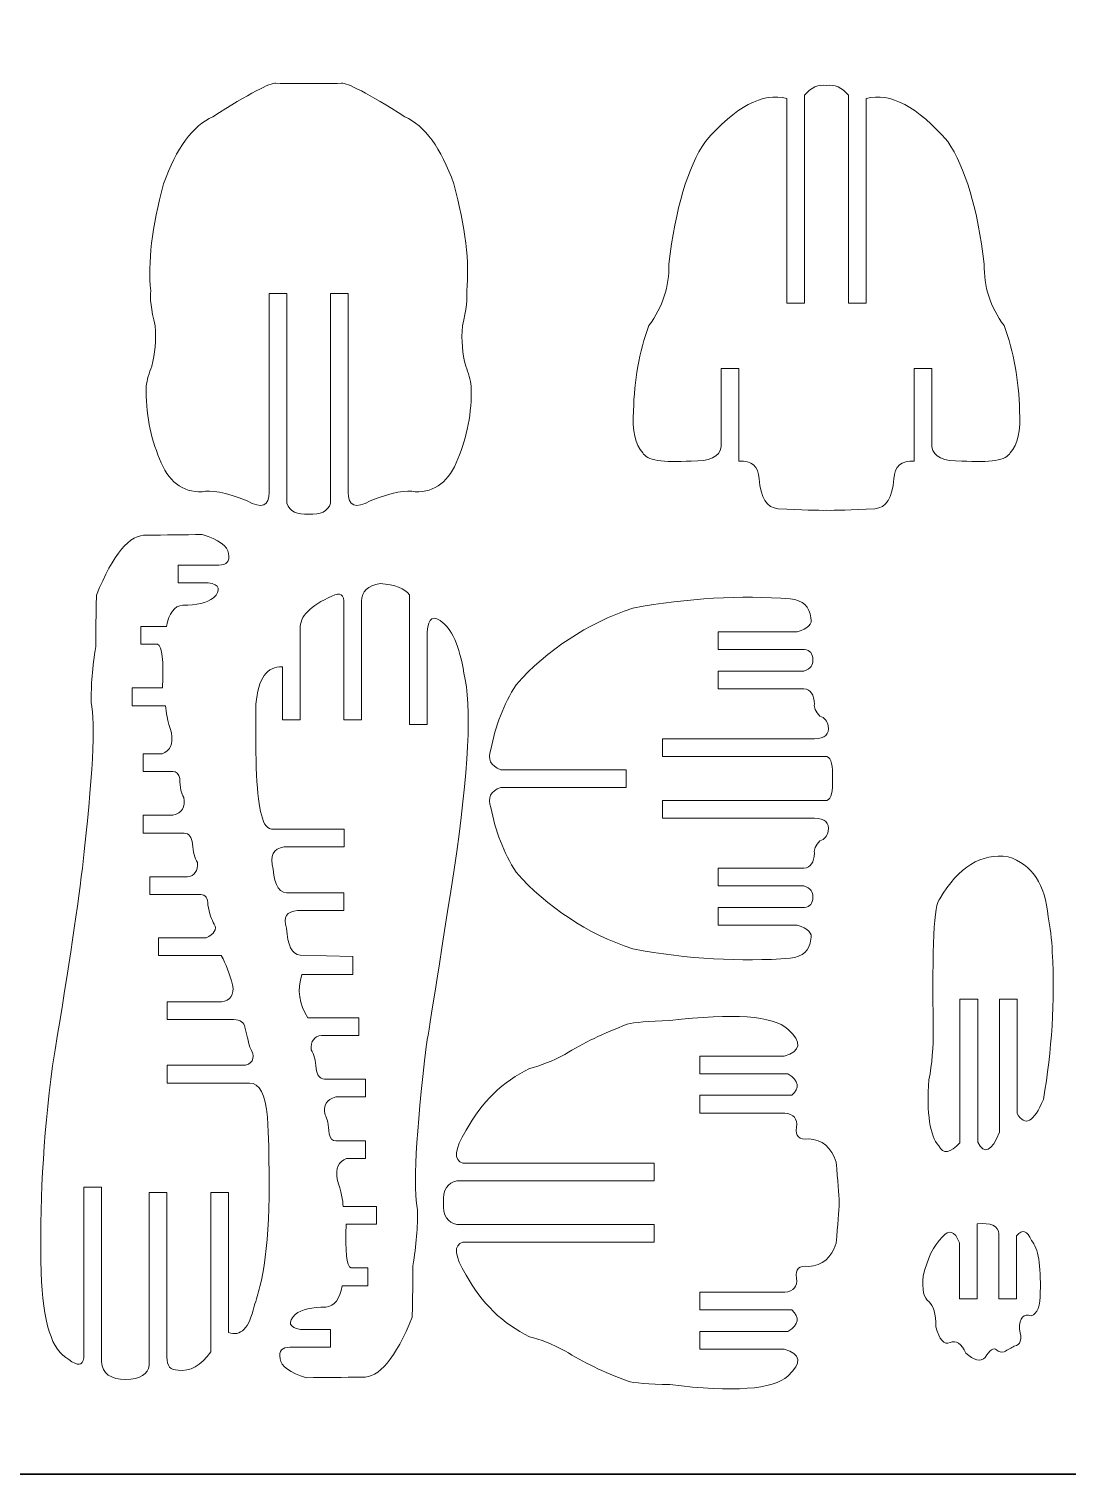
# Model space of a CAD drawing. Header units: inches. Extents: x -305 to 305, y -229 to 229.
# Drawn here: x -55.4 to 108.6, y -228.6 to -0.4 of the extents above; entities that cross this region are included whole.
import ezdxf

# ---------------------------------------------------------------- set-up
doc = ezdxf.new("R2010")
doc.units = ezdxf.units.IN
doc.header["$MEASUREMENT"] = 0
doc.layers.add('Layer 1', color=1, linetype='Continuous')
doc.layers.add('Layer 2', color=5, linetype='Continuous')

msp = doc.modelspace()

# ---------------------------------------------------------------- linework, layer by layer
at = {"layer": 'Layer 1', "lineweight": 9}
for points, knots in [([(-11.1825, -9.0141), (-12.9062, -8.998), (-14.6297, -8.9819), (-16.3536, -8.9658), (-16.3536, -8.9658), (-17.226, -8.8204), (-20.5544, -10.5782), (-26.3387, -14.2387)], [0, 0, 0, 0, 0.5, 0.5, 0.5, 0.50000001, 1, 1, 1, 1]), ([(-11.1825, -9.0141), (-9.4589, -8.998), (-7.7353, -8.9819), (-6.0115, -8.9658), (-6.0115, -8.9658), (-5.1391, -8.8204), (-1.8107, -10.5782), (3.9736, -14.2387)], [0, 0, 0, 0, 0.5, 0.5, 0.5, 0.50000001, 1, 1, 1, 1]), ([(53.9483, -66.3877), (53.6886, -67.9677), (52.1156, -68.7098), (49.229, -68.613), (49.229, -68.613), (44.7374, -68.919), (42.1845, -68.4837), (41.5707, -67.3068), (41.5707, -67.3068), (40.375, -66.033), (39.8902, -63.8238), (40.1165, -60.6793), (40.1165, -60.6793), (40.2133, -55.8743), (41.0213, -51.3912), (42.5401, -47.2308), (42.5401, -47.2308), (44.7213, -44.2797), (45.7716, -41.0388), (45.6909, -37.5073), (45.6909, -37.5073), (46.7412, -28.7352), (48.6639, -22.2851), (51.4589, -18.1571), (51.4589, -18.1571), (56.2079, -12.6416), (60.5031, -10.3735), (64.3443, -11.3531)], [0, 0, 0, 0, 0.14285714, 0.14285714, 0.14285714, 0.14285715, 0.28571429, 0.28571429, 0.28571429, 0.2857143, 0.42857143, 0.42857143, 0.42857143, 0.42857144, 0.57142857, 0.57142857, 0.57142857, 0.57142858, 0.71428571, 0.71428571, 0.71428571, 0.71428572, 0.85714286, 0.85714286, 0.85714286, 0.85714287, 1, 1, 1, 1]), ([(67.1384, -10.8524), (67.1384, -10.8524), (67.1384, -43.675), (67.1384, -43.675), (67.1384, -43.675), (67.1384, -43.675), (64.3443, -43.675), (64.3443, -43.675), (64.3443, -43.675), (64.3443, -43.675), (64.3443, -11.3531), (64.3443, -11.3531)], [0, 0, 0, 0, 0.33333333, 0.33333333, 0.33333333, 0.33333334, 0.66666667, 0.66666667, 0.66666667, 0.66666668, 1, 1, 1, 1]), ([(76.841, -11.3531), (76.841, -11.3531), (76.841, -43.675), (76.841, -43.675), (76.841, -43.675), (76.841, -43.675), (74.0469, -43.675), (74.0469, -43.675), (74.0469, -43.675), (74.0469, -43.675), (74.0469, -10.8524), (74.0469, -10.8524)], [0, 0, 0, 0, 0.33333333, 0.33333333, 0.33333333, 0.33333334, 0.66666667, 0.66666667, 0.66666667, 0.66666668, 1, 1, 1, 1]), ([(87.237, -66.3877), (87.4967, -67.9677), (89.0697, -68.7098), (91.9563, -68.613), (91.9563, -68.613), (96.4479, -68.919), (99.0008, -68.4837), (99.6146, -67.3068), (99.6146, -67.3068), (100.8103, -66.033), (101.2951, -63.8238), (101.0688, -60.6793), (101.0688, -60.6793), (100.972, -55.8743), (100.1641, -51.3912), (98.6452, -47.2308), (98.6452, -47.2308), (96.464, -44.2797), (95.4137, -41.0388), (95.4945, -37.5073), (95.4945, -37.5073), (94.4441, -28.7352), (92.5214, -22.2851), (89.7264, -18.1571), (89.7264, -18.1571), (84.9774, -12.6416), (80.6822, -10.3735), (76.841, -11.3531)], [0, 0, 0, 0, 0.14285714, 0.14285714, 0.14285714, 0.14285715, 0.28571429, 0.28571429, 0.28571429, 0.2857143, 0.42857143, 0.42857143, 0.42857143, 0.42857144, 0.57142857, 0.57142857, 0.57142857, 0.57142858, 0.71428571, 0.71428571, 0.71428571, 0.71428572, 0.85714286, 0.85714286, 0.85714286, 0.85714287, 1, 1, 1, 1]), ([(-36.1301, -41.716), (-36.6151, -37.3463), (-35.9364, -31.7184), (-34.0943, -24.8329), (-34.0943, -24.8329), (-32.0911, -19.2052), (-29.5056, -15.6738), (-26.3387, -14.2387)], [0, 0, 0, 0, 0.5, 0.5, 0.5, 0.50000001, 1, 1, 1, 1]), ([(13.765, -41.716), (14.25, -37.3463), (13.5713, -31.7184), (11.7292, -24.8329), (11.7292, -24.8329), (9.726, -19.2052), (7.1405, -15.6738), (3.9736, -14.2387)], [0, 0, 0, 0, 0.5, 0.5, 0.5, 0.50000001, 1, 1, 1, 1]), ([(-17.4309, -73.5473), (-17.4203, -75.7399), (-18.5798, -76.1917), (-20.9101, -74.9018), (-20.9101, -74.9018), (-24.3675, -73.5634), (-26.7265, -73.0957), (-27.9868, -73.4987), (-27.9868, -73.4987), (-31.1698, -73.563), (-33.4156, -71.8217), (-34.7244, -68.2745), (-34.7244, -68.2745), (-36.211, -64.8719), (-36.9219, -61.0502), (-36.8571, -56.8092), (-36.8571, -56.8092), (-36.6956, -55.8095), (-36.4047, -54.745), (-35.9848, -53.6164), (-35.9848, -53.6164), (-35.4516, -51.6652), (-35.2737, -49.5529), (-35.4514, -47.2793), (-35.4514, -47.2793), (-36.0655, -44.683), (-36.2916, -42.8286), (-36.1301, -41.716)], [0, 0, 0, 0, 0.14285714, 0.14285714, 0.14285714, 0.14285715, 0.28571429, 0.28571429, 0.28571429, 0.2857143, 0.42857143, 0.42857143, 0.42857143, 0.42857144, 0.57142857, 0.57142857, 0.57142857, 0.57142858, 0.71428571, 0.71428571, 0.71428571, 0.71428572, 0.85714286, 0.85714286, 0.85714286, 0.85714287, 1, 1, 1, 1]), ([(-14.6368, -75.2887), (-14.6368, -75.2887), (-14.6368, -42.1824), (-14.6368, -42.1824), (-14.6368, -42.1824), (-14.6368, -42.1824), (-17.4309, -42.1824), (-17.4309, -42.1824), (-17.4309, -42.1824), (-17.4309, -42.1824), (-17.4309, -73.5473), (-17.4309, -73.5473)], [0, 0, 0, 0, 0.33333333, 0.33333333, 0.33333333, 0.33333334, 0.66666667, 0.66666667, 0.66666667, 0.66666668, 1, 1, 1, 1]), ([(-4.9342, -73.5473), (-4.9342, -73.5473), (-4.9342, -42.1824), (-4.9342, -42.1824), (-4.9342, -42.1824), (-4.9342, -42.1824), (-7.7283, -42.1824), (-7.7283, -42.1824), (-7.7283, -42.1824), (-7.7283, -42.1824), (-7.7283, -75.2887), (-7.7283, -75.2887)], [0, 0, 0, 0, 0.33333333, 0.33333333, 0.33333333, 0.33333334, 0.66666667, 0.66666667, 0.66666667, 0.66666668, 1, 1, 1, 1]), ([(-4.9342, -73.5473), (-4.9448, -75.7399), (-3.7853, -76.1917), (-1.455, -74.9018), (-1.455, -74.9018), (2.0024, -73.5634), (4.3614, -73.0957), (5.6217, -73.4987), (5.6217, -73.4987), (8.8047, -73.563), (11.0505, -71.8217), (12.3593, -68.2745), (12.3593, -68.2745), (13.8459, -64.8719), (14.5568, -61.0502), (14.492, -56.8092), (14.492, -56.8092), (14.3305, -55.8095), (14.0396, -54.745), (13.6197, -53.6164), (13.6197, -53.6164), (13.0865, -51.6652), (12.9086, -49.5529), (13.0863, -47.2793), (13.0863, -47.2793), (13.7004, -44.683), (13.9265, -42.8286), (13.765, -41.716)], [0, 0, 0, 0, 0.14285714, 0.14285714, 0.14285714, 0.14285715, 0.28571429, 0.28571429, 0.28571429, 0.2857143, 0.42857143, 0.42857143, 0.42857143, 0.42857144, 0.57142857, 0.57142857, 0.57142857, 0.57142858, 0.71428571, 0.71428571, 0.71428571, 0.71428572, 0.85714286, 0.85714286, 0.85714286, 0.85714287, 1, 1, 1, 1]), ([(56.7424, -68.613), (56.7424, -68.613), (56.7424, -54.0034), (56.7424, -54.0034), (56.7424, -54.0034), (56.7424, -54.0034), (53.9483, -54.0034), (53.9483, -54.0034), (53.9483, -54.0034), (53.9483, -54.0034), (53.9483, -66.3877), (53.9483, -66.3877)], [0, 0, 0, 0, 0.33333333, 0.33333333, 0.33333333, 0.33333334, 0.66666667, 0.66666667, 0.66666667, 0.66666668, 1, 1, 1, 1]), ([(84.4429, -68.613), (84.4429, -68.613), (84.4429, -54.0034), (84.4429, -54.0034), (84.4429, -54.0034), (84.4429, -54.0034), (87.237, -54.0034), (87.237, -54.0034), (87.237, -54.0034), (87.237, -54.0034), (87.237, -66.3877), (87.237, -66.3877)], [0, 0, 0, 0, 0.33333333, 0.33333333, 0.33333333, 0.33333334, 0.66666667, 0.66666667, 0.66666667, 0.66666668, 1, 1, 1, 1]), ([(56.7424, -68.613), (58.7782, -68.5161), (59.8448, -69.4513), (59.9419, -71.4186), (59.9419, -71.4186), (60.1676, -74.4178), (61.1696, -75.9982), (62.9469, -76.1595), (62.9469, -76.1595), (66.7318, -76.3366), (69.2805, -76.4174), (70.5927, -76.4015)], [0, 0, 0, 0, 0.33333333, 0.33333333, 0.33333333, 0.33333334, 0.66666667, 0.66666667, 0.66666667, 0.66666668, 1, 1, 1, 1]), ([(84.4429, -68.613), (82.4071, -68.5161), (81.3405, -69.4513), (81.2434, -71.4186), (81.2434, -71.4186), (81.0177, -74.4178), (80.0157, -75.9982), (78.2384, -76.1595), (78.2384, -76.1595), (74.4535, -76.3366), (71.9048, -76.4174), (70.5927, -76.4015)], [0, 0, 0, 0, 0.33333333, 0.33333333, 0.33333333, 0.33333334, 0.66666667, 0.66666667, 0.66666667, 0.66666668, 1, 1, 1, 1]), ([(-45.5338, -106.7579), (-45.5774, -104.0957), (-45.334, -101.1468), (-44.804, -97.9109), (-44.804, -97.9109), (-44.8362, -97.1378), (-44.804, -94.4319), (-44.7074, -89.7933), (-44.7074, -89.7933), (-42.0658, -83.2862), (-39.4241, -80.1293), (-36.7825, -80.3226), (-36.7825, -80.3226), (-33.8509, -80.2904), (-30.9194, -80.2582), (-27.9878, -80.226), (-27.9878, -80.226), (-25.3784, -81.0313), (-23.9931, -82.0299), (-23.8321, -83.2218)], [0, 0, 0, 0, 0.2, 0.2, 0.2, 0.20000001, 0.4, 0.4, 0.4, 0.40000001, 0.6, 0.6, 0.6, 0.60000001, 0.8, 0.8, 0.8, 0.80000001, 1, 1, 1, 1]), ([(-27.0396, -87.8342), (-27.0396, -87.8342), (-31.8059, -87.8342), (-31.8059, -87.8342), (-31.8059, -87.8342), (-31.8059, -87.8342), (-31.8059, -85.0403), (-31.8059, -85.0403), (-31.8059, -85.0403), (-31.8059, -85.0403), (-25.3947, -85.0403), (-25.3947, -85.0403)], [0, 0, 0, 0, 0.33333333, 0.33333333, 0.33333333, 0.33333334, 0.66666667, 0.66666667, 0.66666667, 0.66666668, 1, 1, 1, 1]), ([(-27.0396, -87.8342), (-25.2497, -88.1653), (-24.9753, -88.9651), (-26.2172, -90.2334), (-26.2172, -90.2334), (-27.2696, -91.0087), (-28.8892, -91.3966), (-31.0755, -91.3966), (-31.0755, -91.3966), (-32.4142, -91.5015), (-33.2689, -92.6247), (-33.6396, -94.7653)], [0, 0, 0, 0, 0.33333333, 0.33333333, 0.33333333, 0.33333334, 0.66666667, 0.66666667, 0.66666667, 0.66666668, 1, 1, 1, 1]), ([(4.735, -89.7396), (3.9775, -88.7461), (2.4349, -88.1563), (0.107, -87.9705), (0.107, -87.9705), (-1.8831, -88.3093), (-2.8601, -89.2305), (-2.8238, -90.7331)], [0, 0, 0, 0, 0.5, 0.5, 0.5, 0.50000001, 1, 1, 1, 1]), ([(-5.618, -91.2179), (-5.5774, -89.6992), (-6.2087, -89.279), (-7.5128, -89.9575), (-7.5128, -89.9575), (-10.9296, -91.4357), (-12.6081, -93.1566), (-12.548, -95.1196)], [0, 0, 0, 0, 0.5, 0.5, 0.5, 0.50000001, 1, 1, 1, 1]), ([(-5.618, -91.2179), (-5.618, -91.2179), (-5.618, -109.4741), (-5.618, -109.4741), (-5.618, -109.4741), (-5.618, -109.4741), (-2.824, -109.4741), (-2.824, -109.4741), (-2.824, -109.4741), (-2.824, -109.4741), (-2.8238, -90.7331), (-2.8238, -90.7331)], [0, 0, 0, 0, 0.33333333, 0.33333333, 0.33333333, 0.33333334, 0.66666667, 0.66666667, 0.66666667, 0.66666668, 1, 1, 1, 1]), ([(4.735, -89.7396), (4.735, -89.7396), (4.735, -110.2012), (4.735, -110.2012), (4.735, -110.2012), (4.735, -110.2012), (7.529, -110.2012), (7.529, -110.2012), (7.529, -110.2012), (7.529, -110.2012), (7.529, -96.5252), (7.529, -96.5252)], [0, 0, 0, 0, 0.33333333, 0.33333333, 0.33333333, 0.33333334, 0.66666667, 0.66666667, 0.66666667, 0.66666668, 1, 1, 1, 1]), ([(65.9686, -95.6026), (67.7102, -95.0623), (68.4199, -94.3219), (68.0971, -93.3821), (68.0971, -93.3821), (67.9522, -91.6054), (66.8716, -90.6035), (64.8558, -90.377), (64.8558, -90.377), (57.0185, -89.7634), (48.7296, -90.248), (39.9892, -91.8311), (39.9892, -91.8311), (32.716, -94.3194), (26.5722, -98.3584), (21.5571, -103.9485)], [0, 0, 0, 0, 0.25, 0.25, 0.25, 0.25000001, 0.5, 0.5, 0.5, 0.50000001, 0.75, 0.75, 0.75, 0.75000001, 1, 1, 1, 1]), ([(7.3951, -160.7146), (7.3921, -161.2167), (8.8516, -152.021), (11.7734, -133.1273), (11.7734, -133.1273), (14.0928, -117.5684), (14.6083, -107.228), (13.3197, -102.1061), (13.3197, -102.1061), (12.6432, -97.7896), (11.3868, -95.0192), (9.5505, -93.7951), (9.5505, -93.7951), (8.1476, -92.8739), (7.4736, -93.7839), (7.529, -96.5252)], [0, 0, 0, 0, 0.25, 0.25, 0.25, 0.25000001, 0.5, 0.5, 0.5, 0.50000001, 0.75, 0.75, 0.75, 0.75000001, 1, 1, 1, 1]), ([(-35.0425, -97.559), (-35.0425, -97.559), (-37.6712, -97.5592), (-37.6712, -97.5592), (-37.6712, -97.5592), (-37.6712, -97.5592), (-37.6712, -94.7653), (-37.6712, -94.7653), (-37.6712, -94.7653), (-37.6712, -94.7653), (-33.6396, -94.7653), (-33.6396, -94.7653)], [0, 0, 0, 0, 0.33333333, 0.33333333, 0.33333333, 0.33333334, 0.66666667, 0.66666667, 0.66666667, 0.66666668, 1, 1, 1, 1]), ([(-15.342, -101.1299), (-15.342, -101.1299), (-15.342, -109.4741), (-15.342, -109.4741), (-15.342, -109.4741), (-15.342, -109.4741), (-12.548, -109.4741), (-12.548, -109.4741), (-12.548, -109.4741), (-12.548, -109.4741), (-12.548, -95.1196), (-12.548, -95.1196)], [0, 0, 0, 0, 0.33333333, 0.33333333, 0.33333333, 0.33333334, 0.66666667, 0.66666667, 0.66666667, 0.66666668, 1, 1, 1, 1]), ([(65.9686, -95.6026), (65.9686, -95.6026), (53.4869, -95.6026), (53.4869, -95.6026), (53.4869, -95.6026), (53.4869, -95.6026), (53.4869, -98.3965), (53.4869, -98.3965), (53.4869, -98.3965), (53.4869, -98.3965), (67.1297, -98.3965), (67.1297, -98.3965)], [0, 0, 0, 0, 0.33333333, 0.33333333, 0.33333333, 0.33333334, 0.66666667, 0.66666667, 0.66666667, 0.66666668, 1, 1, 1, 1]), ([(67.1297, -98.3965), (67.9844, -98.4715), (68.4197, -99.0137), (68.4358, -100.0225), (68.4358, -100.0225), (68.5163, -100.8494), (68.0488, -101.4444), (67.0329, -101.8068)], [0, 0, 0, 0, 0.5, 0.5, 0.5, 0.50000001, 1, 1, 1, 1]), ([(-15.342, -101.1299), (-17.7688, -100.9765), (-19.1583, -102.9391), (-19.5105, -107.019), (-19.5105, -107.019), (-19.6756, -116.0905), (-19.3868, -121.915), (-18.6437, -124.492), (-18.6437, -124.492), (-18.3211, -126.0593), (-17.6761, -126.8184), (-16.7084, -126.7699)], [0, 0, 0, 0, 0.33333333, 0.33333333, 0.33333333, 0.33333334, 0.66666667, 0.66666667, 0.66666667, 0.66666668, 1, 1, 1, 1]), ([(67.0329, -101.8068), (67.0329, -101.8068), (53.4869, -101.8068), (53.4869, -101.8068), (53.4869, -101.8068), (53.4869, -101.8068), (53.4869, -104.6007), (53.4869, -104.6007), (53.4869, -104.6007), (53.4869, -104.6007), (67.0329, -104.6007), (67.0329, -104.6007)], [0, 0, 0, 0, 0.33333333, 0.33333333, 0.33333333, 0.33333334, 0.66666667, 0.66666667, 0.66666667, 0.66666668, 1, 1, 1, 1]), ([(-33.7847, -107.2529), (-33.7847, -107.2529), (-39.0501, -107.2529), (-39.0501, -107.2529), (-39.0501, -107.2529), (-39.0501, -107.2529), (-39.0501, -104.459), (-39.0501, -104.459), (-39.0501, -104.459), (-39.0501, -104.459), (-34.2686, -104.459), (-34.2686, -104.459)], [0, 0, 0, 0, 0.33333333, 0.33333333, 0.33333333, 0.33333334, 0.66666667, 0.66666667, 0.66666667, 0.66666668, 1, 1, 1, 1]), ([(19.138, -117.3566), (17.5253, -116.7607), (17.0093, -115.7002), (17.5899, -114.1754), (17.5899, -114.1754), (18.2672, -110.4756), (19.5896, -107.0665), (21.5573, -103.9485)], [0, 0, 0, 0, 0.5, 0.5, 0.5, 0.50000001, 1, 1, 1, 1]), ([(68.6778, -112.5056), (70.3384, -112.4467), (71.0643, -111.759), (70.8549, -110.4434), (70.8549, -110.4434), (70.7097, -109.6679), (70.274, -109.1507), (69.5488, -108.8923), (69.5488, -108.8923), (68.8715, -108.1653), (68.581, -107.5348), (68.6778, -107.0019), (68.6778, -107.0019), (68.6454, -105.4761), (68.0973, -104.6757), (67.0329, -104.6007)], [0, 0, 0, 0, 0.25, 0.25, 0.25, 0.25000001, 0.5, 0.5, 0.5, 0.50000001, 0.75, 0.75, 0.75, 0.75000001, 1, 1, 1, 1]), ([(-34.3169, -114.8487), (-33.0587, -114.403), (-32.5751, -113.307), (-32.8656, -111.5599), (-32.8656, -111.5599), (-33.4624, -109.6347), (-33.7688, -108.1991), (-33.7847, -107.2529)], [0, 0, 0, 0, 0.5, 0.5, 0.5, 0.50000001, 1, 1, 1, 1]), ([(68.6778, -112.5056), (68.6778, -112.5056), (44.7085, -112.506), (44.7085, -112.506), (44.7085, -112.506), (44.7085, -112.506), (44.7085, -115.2999), (44.7085, -115.2999), (44.7085, -115.2999), (44.7085, -115.2999), (70.6614, -115.2995), (70.6614, -115.2995)], [0, 0, 0, 0, 0.33333333, 0.33333333, 0.33333333, 0.33333334, 0.66666667, 0.66666667, 0.66666667, 0.66666668, 1, 1, 1, 1]), ([(-32.6236, -117.6426), (-32.6236, -117.6426), (-37.3327, -117.6426), (-37.3327, -117.6426), (-37.3327, -117.6426), (-37.3327, -117.6426), (-37.3327, -114.8487), (-37.3327, -114.8487), (-37.3327, -114.8487), (-37.3327, -114.8487), (-34.3169, -114.8487), (-34.3169, -114.8487)], [0, 0, 0, 0, 0.33333333, 0.33333333, 0.33333333, 0.33333334, 0.66666667, 0.66666667, 0.66666667, 0.66666668, 1, 1, 1, 1]), ([(-32.6236, -124.5669), (-31.1883, -124.1942), (-30.6239, -123.2514), (-30.9304, -121.7384), (-30.9304, -121.7384), (-31.3012, -121.189), (-31.511, -120.1875), (-31.5593, -118.7332), (-31.5593, -118.7332), (-31.7206, -117.9981), (-32.0752, -117.6346), (-32.6236, -117.6426)], [0, 0, 0, 0, 0.33333333, 0.33333333, 0.33333333, 0.33333334, 0.66666667, 0.66666667, 0.66666667, 0.66666668, 1, 1, 1, 1]), ([(19.138, -120.1509), (19.138, -120.1509), (38.9591, -120.1509), (38.9591, -120.1509), (38.9591, -120.1509), (38.9591, -120.1509), (38.9591, -117.357), (38.9591, -117.357), (38.9591, -117.357), (38.9591, -117.357), (19.138, -117.3566), (19.138, -117.3566)], [0, 0, 0, 0, 0.33333333, 0.33333333, 0.33333333, 0.33333334, 0.66666667, 0.66666667, 0.66666667, 0.66666668, 1, 1, 1, 1]), ([(19.138, -120.1509), (17.5253, -120.7469), (17.0093, -121.8073), (17.5899, -123.3322), (17.5899, -123.3322), (18.2672, -127.0319), (19.5896, -130.441), (21.5573, -133.559)], [0, 0, 0, 0, 0.5, 0.5, 0.5, 0.50000001, 1, 1, 1, 1]), ([(70.6614, -122.208), (70.6614, -122.208), (44.7085, -122.208), (44.7085, -122.208), (44.7085, -122.208), (44.7085, -122.208), (44.7085, -125.0019), (44.7085, -125.0019), (44.7085, -125.0019), (44.7085, -125.0019), (68.6778, -125.0019), (68.6778, -125.0019)], [0, 0, 0, 0, 0.33333333, 0.33333333, 0.33333333, 0.33333334, 0.66666667, 0.66666667, 0.66666667, 0.66666668, 1, 1, 1, 1]), ([(-30.8337, -127.3609), (-30.8337, -127.3609), (-37.3325, -127.3607), (-37.3325, -127.3607), (-37.3325, -127.3607), (-37.3325, -127.3607), (-37.3325, -124.5669), (-37.3325, -124.5669), (-37.3325, -124.5669), (-37.3325, -124.5669), (-32.6236, -124.5669), (-32.6236, -124.5669)], [0, 0, 0, 0, 0.33333333, 0.33333333, 0.33333333, 0.33333334, 0.66666667, 0.66666667, 0.66666667, 0.66666668, 1, 1, 1, 1]), ([(68.6778, -125.0019), (70.3384, -125.0609), (71.0643, -125.7485), (70.8549, -127.0642), (70.8549, -127.0642), (70.7097, -127.8396), (70.274, -128.3568), (69.5488, -128.6153), (69.5488, -128.6153), (68.8715, -129.3422), (68.581, -129.9728), (68.6778, -130.5056), (68.6778, -130.5056), (68.6454, -132.0314), (68.0973, -132.8319), (67.0329, -132.9069)], [0, 0, 0, 0, 0.25, 0.25, 0.25, 0.25000001, 0.5, 0.5, 0.5, 0.50000001, 0.75, 0.75, 0.75, 0.75000001, 1, 1, 1, 1]), ([(-30.3499, -134.285), (-29.2049, -134.1461), (-28.6726, -133.3891), (-28.7533, -132.0138), (-28.7533, -132.0138), (-29.2051, -131.3188), (-29.4632, -130.3336), (-29.5274, -129.0572), (-29.5274, -129.0572), (-29.6728, -128.0072), (-30.1081, -127.4415), (-30.8337, -127.3609)], [0, 0, 0, 0, 0.33333333, 0.33333333, 0.33333333, 0.33333334, 0.66666667, 0.66666667, 0.66666667, 0.66666668, 1, 1, 1, 1]), ([(-16.7084, -126.7699), (-16.7084, -126.7699), (-5.5764, -126.7699), (-5.5764, -126.7699), (-5.5764, -126.7699), (-5.5764, -126.7699), (-5.5764, -129.5638), (-5.5764, -129.5638), (-5.5764, -129.5638), (-5.5764, -129.5638), (-15.0637, -129.5638), (-15.0637, -129.5638)], [0, 0, 0, 0, 0.33333333, 0.33333333, 0.33333333, 0.33333334, 0.66666667, 0.66666667, 0.66666667, 0.66666668, 1, 1, 1, 1]), ([(-15.0637, -129.5638), (-16.8051, -129.7754), (-17.3857, -130.9443), (-16.8053, -133.0711), (-16.8053, -133.0711), (-16.5955, -135.7691), (-15.7086, -137.0133), (-14.1444, -136.8029)], [0, 0, 0, 0, 0.5, 0.5, 0.5, 0.50000001, 1, 1, 1, 1]), ([(91.6675, -176.2894), (90.1283, -177.9343), (89.0119, -178.0956), (88.3185, -176.7732), (88.3185, -176.7732), (86.8968, -175.1609), (86.3796, -171.6776), (86.7676, -166.3234), (86.7676, -166.3234), (87.2523, -163.8244), (87.4784, -161.1633), (87.4462, -158.3409), (87.4462, -158.3409), (87.2362, -145.3273), (87.5752, -138.4735), (88.4639, -137.7801), (88.4639, -137.7801), (91.4528, -132.7167), (95.0557, -130.4911), (99.2725, -131.104), (99.2725, -131.104), (103.0534, -132.3295), (105.1538, -135.4903), (105.5735, -140.5862), (105.5735, -140.5862), (105.929, -142.1989), (106.1551, -144.0697), (106.2521, -146.1981), (106.2521, -146.1981), (106.656, -153.9385), (106.1873, -161.6791), (104.8465, -169.4198), (104.8465, -169.4198), (103.3215, -173.0644), (101.9385, -173.8061), (100.6977, -171.6451)], [0, 0, 0, 0, 0.11111111, 0.11111111, 0.11111111, 0.11111112, 0.22222222, 0.22222222, 0.22222222, 0.22222223, 0.33333333, 0.33333333, 0.33333333, 0.33333334, 0.44444444, 0.44444444, 0.44444444, 0.44444445, 0.55555556, 0.55555556, 0.55555556, 0.55555557, 0.66666667, 0.66666667, 0.66666667, 0.66666668, 0.77777778, 0.77777778, 0.77777778, 0.77777779, 0.88888889, 0.88888889, 0.88888889, 0.8888889, 1, 1, 1, 1]), ([(-53.4265, -196.7687), (-53.7276, -186.5291), (-53.1406, -175.6422), (-51.6658, -164.1086), (-51.6658, -164.1086), (-49.3786, -150.5471), (-47.8, -140.1423), (-46.9302, -132.8943)], [0, 0, 0, 0, 0.5, 0.5, 0.5, 0.50000001, 1, 1, 1, 1]), ([(-28.2381, -137.0789), (-28.2381, -137.0789), (-36.2924, -137.0789), (-36.2924, -137.0789), (-36.2924, -137.0789), (-36.2924, -137.0789), (-36.2924, -134.285), (-36.2924, -134.285), (-36.2924, -134.285), (-36.2924, -134.285), (-30.3499, -134.285), (-30.3499, -134.285)], [0, 0, 0, 0, 0.33333333, 0.33333333, 0.33333333, 0.33333334, 0.66666667, 0.66666667, 0.66666667, 0.66666668, 1, 1, 1, 1]), ([(65.9686, -141.9049), (67.7102, -142.4453), (68.4199, -143.1856), (68.0971, -144.1255), (68.0971, -144.1255), (67.9522, -145.9021), (66.8716, -146.9041), (64.8558, -147.1305), (64.8558, -147.1305), (57.0185, -147.7442), (48.7296, -147.2596), (39.9892, -145.6764), (39.9892, -145.6764), (32.716, -143.1882), (26.5722, -139.1492), (21.5571, -133.559)], [0, 0, 0, 0, 0.25, 0.25, 0.25, 0.25000001, 0.5, 0.5, 0.5, 0.50000001, 0.75, 0.75, 0.75, 0.75000001, 1, 1, 1, 1]), ([(67.0329, -135.7008), (67.0329, -135.7008), (53.4869, -135.7008), (53.4869, -135.7008), (53.4869, -135.7008), (53.4869, -135.7008), (53.4869, -132.9069), (53.4869, -132.9069), (53.4869, -132.9069), (53.4869, -132.9069), (67.0329, -132.9069), (67.0329, -132.9069)], [0, 0, 0, 0, 0.33333333, 0.33333333, 0.33333333, 0.33333334, 0.66666667, 0.66666667, 0.66666667, 0.66666668, 1, 1, 1, 1]), ([(-14.1444, -136.8029), (-14.1444, -136.8029), (-5.6249, -136.8031), (-5.6249, -136.8031), (-5.6249, -136.8031), (-5.6249, -136.8031), (-5.6249, -139.597), (-5.6249, -139.597), (-5.6249, -139.597), (-5.6249, -139.597), (-12.9544, -139.597), (-12.9544, -139.597)], [0, 0, 0, 0, 0.33333333, 0.33333333, 0.33333333, 0.33333334, 0.66666667, 0.66666667, 0.66666667, 0.66666668, 1, 1, 1, 1]), ([(67.1297, -139.1111), (67.9844, -139.036), (68.4197, -138.4939), (68.4358, -137.4851), (68.4358, -137.4851), (68.5163, -136.6581), (68.0488, -136.0632), (67.0329, -135.7008)], [0, 0, 0, 0, 0.5, 0.5, 0.5, 0.50000001, 1, 1, 1, 1]), ([(-27.3987, -143.9302), (-26.0926, -143.3066), (-25.6571, -142.582), (-26.0926, -141.7561), (-26.0926, -141.7561), (-26.5279, -141.0935), (-26.8666, -140.0757), (-27.1086, -138.7025), (-27.1086, -138.7025), (-27.119, -137.6281), (-27.4955, -137.0867), (-28.2381, -137.0789)], [0, 0, 0, 0, 0.33333333, 0.33333333, 0.33333333, 0.33333334, 0.66666667, 0.66666667, 0.66666667, 0.66666668, 1, 1, 1, 1]), ([(65.9686, -141.9049), (65.9686, -141.9049), (53.4869, -141.9049), (53.4869, -141.9049), (53.4869, -141.9049), (53.4869, -141.9049), (53.4869, -139.1111), (53.4869, -139.1111), (53.4869, -139.1111), (53.4869, -139.1111), (67.1297, -139.1111), (67.1297, -139.1111)], [0, 0, 0, 0, 0.33333333, 0.33333333, 0.33333333, 0.33333334, 0.66666667, 0.66666667, 0.66666667, 0.66666668, 1, 1, 1, 1]), ([(-12.9544, -139.597), (-14.6763, -139.7276), (-15.2505, -140.6543), (-14.6765, -142.3773), (-14.6765, -142.3773), (-14.5477, -145.0915), (-13.8382, -146.5132), (-12.548, -146.6424)], [0, 0, 0, 0, 0.5, 0.5, 0.5, 0.50000001, 1, 1, 1, 1]), ([(-24.9834, -146.7241), (-24.9834, -146.7241), (-34.9136, -146.7241), (-34.9136, -146.7241), (-34.9136, -146.7241), (-34.9136, -146.7241), (-34.9136, -143.9302), (-34.9136, -143.9302), (-34.9136, -143.9302), (-34.9136, -143.9302), (-27.3987, -143.9302), (-27.3987, -143.9302)], [0, 0, 0, 0, 0.33333333, 0.33333333, 0.33333333, 0.33333334, 0.66666667, 0.66666667, 0.66666667, 0.66666668, 1, 1, 1, 1]), ([(-24.9592, -154.0119), (-23.516, -153.8087), (-22.9275, -152.9224), (-23.1935, -151.353), (-23.1935, -151.353), (-23.6614, -149.5679), (-24.2579, -148.025), (-24.9834, -146.7241)], [0, 0, 0, 0, 0.5, 0.5, 0.5, 0.50000001, 1, 1, 1, 1]), ([(-12.548, -146.6424), (-12.548, -146.6424), (-4.222, -146.8848), (-4.222, -146.8848), (-4.222, -146.8848), (-4.222, -146.8848), (-4.222, -149.6787), (-4.222, -149.6787), (-4.222, -149.6787), (-4.222, -149.6787), (-12.2577, -149.6787), (-12.2577, -149.6787)], [0, 0, 0, 0, 0.33333333, 0.33333333, 0.33333333, 0.33333334, 0.66666667, 0.66666667, 0.66666667, 0.66666668, 1, 1, 1, 1]), ([(-23.0448, -156.8058), (-23.0448, -156.8058), (-33.5109, -156.8058), (-33.5109, -156.8058), (-33.5109, -156.8058), (-33.5109, -156.8058), (-33.5109, -154.0119), (-33.5109, -154.0119), (-33.5109, -154.0119), (-33.5109, -154.0119), (-24.9592, -154.0119), (-24.9592, -154.0119)], [0, 0, 0, 0, 0.33333333, 0.33333333, 0.33333333, 0.33333334, 0.66666667, 0.66666667, 0.66666667, 0.66666668, 1, 1, 1, 1]), ([(91.6675, -176.2894), (91.6675, -176.2894), (91.6675, -153.601), (91.6675, -153.601), (91.6675, -153.601), (91.6675, -153.601), (94.4661, -153.601), (94.4661, -153.601), (94.4661, -153.601), (94.4661, -153.601), (94.4661, -176.1926), (94.4661, -176.1926)], [0, 0, 0, 0, 0.33333333, 0.33333333, 0.33333333, 0.33333334, 0.66666667, 0.66666667, 0.66666667, 0.66666668, 1, 1, 1, 1]), ([(97.8991, -174.596), (97.8991, -174.596), (97.8991, -153.601), (97.8991, -153.601), (97.8991, -153.601), (97.8991, -153.601), (100.6977, -153.601), (100.6977, -153.601), (100.6977, -153.601), (100.6977, -153.601), (100.6977, -171.6451), (100.6977, -171.6451)], [0, 0, 0, 0, 0.33333333, 0.33333333, 0.33333333, 0.33333334, 0.66666667, 0.66666667, 0.66666667, 0.66666668, 1, 1, 1, 1]), ([(-21.158, -164.0451), (-19.8356, -163.5833), (-19.6099, -162.6325), (-20.4807, -161.1923), (-20.4807, -161.1923), (-20.7388, -160.2391), (-20.9968, -159.1888), (-21.2547, -158.0417), (-21.2547, -158.0417), (-21.3676, -157.2904), (-21.9644, -156.8785), (-23.0448, -156.8058)], [0, 0, 0, 0, 0.33333333, 0.33333333, 0.33333333, 0.33333334, 0.66666667, 0.66666667, 0.66666667, 0.66666668, 1, 1, 1, 1]), ([(-11.2971, -156.5301), (-11.2971, -156.5301), (-3.2428, -156.5301), (-3.2428, -156.5301), (-3.2428, -156.5301), (-3.2428, -156.5301), (-3.2428, -159.324), (-3.2428, -159.324), (-3.2428, -159.324), (-3.2428, -159.324), (-9.1853, -159.324), (-9.1853, -159.324)], [0, 0, 0, 0, 0.33333333, 0.33333333, 0.33333333, 0.33333334, 0.66666667, 0.66666667, 0.66666667, 0.66666668, 1, 1, 1, 1]), ([(63.9267, -162.5808), (66.5711, -161.8364), (66.7647, -160.4251), (64.5071, -158.3468), (64.5071, -158.3468), (62.1527, -156.2142), (55.9279, -155.7617), (45.833, -156.9897), (45.833, -156.9897), (42.4626, -157.0545), (40.221, -157.2484), (39.1084, -157.5713), (39.1084, -157.5713), (35.4154, -158.9608), (32.1419, -160.5441), (29.2877, -162.3211), (29.2877, -162.3211), (27.288, -163.3877), (25.4172, -164.131), (23.6756, -164.5507), (23.6756, -164.5507), (19.4666, -166.6027), (16.1285, -169.8502), (13.6613, -174.293), (13.6613, -174.293), (11.8227, -177.3454), (11.6614, -179.0757), (13.1775, -179.4838)], [0, 0, 0, 0, 0.14285714, 0.14285714, 0.14285714, 0.14285715, 0.28571429, 0.28571429, 0.28571429, 0.2857143, 0.42857143, 0.42857143, 0.42857143, 0.42857144, 0.57142857, 0.57142857, 0.57142857, 0.57142858, 0.71428571, 0.71428571, 0.71428571, 0.71428572, 0.85714286, 0.85714286, 0.85714286, 0.85714287, 1, 1, 1, 1]), ([(-9.1853, -159.324), (-10.3303, -159.4628), (-10.8626, -160.2198), (-10.7819, -161.5952), (-10.7819, -161.5952), (-10.3301, -162.2901), (-10.0719, -163.2754), (-10.0077, -164.5517), (-10.0077, -164.5517), (-9.8624, -165.6018), (-9.4271, -166.1675), (-8.7014, -166.248)], [0, 0, 0, 0, 0.33333333, 0.33333333, 0.33333333, 0.33333334, 0.66666667, 0.66666667, 0.66666667, 0.66666668, 1, 1, 1, 1]), ([(-20.5291, -166.839), (-20.5291, -166.839), (-33.5351, -166.839), (-33.5351, -166.839), (-33.5351, -166.839), (-33.5351, -166.839), (-33.5351, -164.0451), (-33.5351, -164.0451), (-33.5351, -164.0451), (-33.5351, -164.0451), (-21.158, -164.0451), (-21.158, -164.0451)], [0, 0, 0, 0, 0.33333333, 0.33333333, 0.33333333, 0.33333334, 0.66666667, 0.66666667, 0.66666667, 0.66666668, 1, 1, 1, 1]), ([(63.9267, -162.5808), (63.9267, -162.5808), (50.5741, -162.5808), (50.5741, -162.5808), (50.5741, -162.5808), (50.5741, -162.5808), (50.5741, -165.3747), (50.5741, -165.3747), (50.5741, -165.3747), (50.5741, -165.3747), (64.5071, -165.3747), (64.5071, -165.3747)], [0, 0, 0, 0, 0.33333333, 0.33333333, 0.33333333, 0.33333334, 0.66666667, 0.66666667, 0.66666667, 0.66666668, 1, 1, 1, 1]), ([(-8.7014, -166.248), (-8.7014, -166.248), (-2.2027, -166.2482), (-2.2027, -166.2482), (-2.2027, -166.2482), (-2.2027, -166.2482), (-2.2027, -169.0421), (-2.2027, -169.0421), (-2.2027, -169.0421), (-2.2027, -169.0421), (-6.9115, -169.0421), (-6.9115, -169.0421)], [0, 0, 0, 0, 0.33333333, 0.33333333, 0.33333333, 0.33333334, 0.66666667, 0.66666667, 0.66666667, 0.66666668, 1, 1, 1, 1]), ([(-20.5291, -166.839), (-18.9653, -166.8145), (-18.0135, -168.6159), (-17.6747, -172.2432), (-17.6747, -172.2432), (-17.0993, -184.8216), (-17.5087, -193.7391), (-18.9032, -198.9955)], [0, 0, 0, 0, 0.5, 0.5, 0.5, 0.50000001, 1, 1, 1, 1]), ([(65.0878, -168.785), (65.0878, -168.785), (50.5741, -168.785), (50.5741, -168.785), (50.5741, -168.785), (50.5741, -168.785), (50.5741, -171.5789), (50.5741, -171.5789), (50.5741, -171.5789), (50.5741, -171.5789), (64.0235, -171.5789), (64.0235, -171.5789)], [0, 0, 0, 0, 0.33333333, 0.33333333, 0.33333333, 0.33333334, 0.66666667, 0.66666667, 0.66666667, 0.66666668, 1, 1, 1, 1]), ([(-6.9115, -169.0421), (-8.3469, -169.4147), (-8.9112, -170.3575), (-8.6048, -171.8706), (-8.6048, -171.8706), (-8.2339, -172.4199), (-8.0241, -173.4215), (-7.9758, -174.8758), (-7.9758, -174.8758), (-7.8145, -175.6108), (-7.46, -175.9744), (-6.9115, -175.9663)], [0, 0, 0, 0, 0.33333333, 0.33333333, 0.33333333, 0.33333334, 0.66666667, 0.66666667, 0.66666667, 0.66666668, 1, 1, 1, 1]), ([(64.0235, -171.5789), (65.4101, -171.7401), (66.023, -172.4836), (65.8619, -173.8086), (65.8619, -173.8086), (65.6038, -175.2624), (66.2487, -175.8762), (67.797, -175.6503), (67.797, -175.6503), (69.9092, -175.7795), (71.3446, -177.0076), (72.1026, -179.334), (72.1026, -179.334), (72.3925, -182.242), (72.554, -184.3745), (72.5864, -185.7318)], [0, 0, 0, 0, 0.25, 0.25, 0.25, 0.25000001, 0.5, 0.5, 0.5, 0.50000001, 0.75, 0.75, 0.75, 0.75000001, 1, 1, 1, 1]), ([(-6.9115, -175.9663), (-6.9115, -175.9663), (-2.2025, -175.9663), (-2.2025, -175.9663), (-2.2025, -175.9663), (-2.2025, -175.9663), (-2.2025, -178.7602), (-2.2025, -178.7602), (-2.2025, -178.7602), (-2.2025, -178.7602), (-5.2183, -178.7602), (-5.2183, -178.7602)], [0, 0, 0, 0, 0.33333333, 0.33333333, 0.33333333, 0.33333334, 0.66666667, 0.66666667, 0.66666667, 0.66666668, 1, 1, 1, 1]), ([(-5.2183, -178.7602), (-6.4764, -179.2059), (-6.9601, -180.3019), (-6.6695, -182.0491), (-6.6695, -182.0491), (-6.0728, -183.9742), (-5.7663, -185.4099), (-5.7504, -186.356)], [0, 0, 0, 0, 0.5, 0.5, 0.5, 0.50000001, 1, 1, 1, 1]), ([(13.1775, -179.4838), (13.1775, -179.4838), (43.3653, -179.4838), (43.3653, -179.4838), (43.3653, -179.4838), (43.3653, -179.4838), (43.3653, -182.2777), (43.3653, -182.2777), (43.3653, -182.2777), (43.3653, -182.2777), (12.21, -182.2777), (12.21, -182.2777)], [0, 0, 0, 0, 0.33333333, 0.33333333, 0.33333333, 0.33333334, 0.66666667, 0.66666667, 0.66666667, 0.66666668, 1, 1, 1, 1]), ([(-43.9219, -210.8731), (-43.9219, -210.8731), (-43.922, -183.3123), (-43.922, -183.3123), (-43.922, -183.3123), (-43.922, -183.3123), (-46.7138, -183.3123), (-46.7138, -183.3123), (-46.7138, -183.3123), (-46.7138, -183.3123), (-46.7138, -210.243), (-46.7138, -210.243)], [0, 0, 0, 0, 0.33333333, 0.33333333, 0.33333333, 0.33333334, 0.66666667, 0.66666667, 0.66666667, 0.66666668, 1, 1, 1, 1]), ([(-33.5779, -210.1461), (-33.5779, -210.1461), (-33.5779, -184.1512), (-33.5779, -184.1512), (-33.5779, -184.1512), (-33.5779, -184.1512), (-36.3696, -184.1512), (-36.3696, -184.1512), (-36.3696, -184.1512), (-36.3696, -184.1512), (-36.3696, -211.4066), (-36.3696, -211.4066)], [0, 0, 0, 0, 0.33333333, 0.33333333, 0.33333333, 0.33333334, 0.66666667, 0.66666667, 0.66666667, 0.66666668, 1, 1, 1, 1]), ([(-23.8623, -206.2203), (-23.8623, -206.2203), (-23.8623, -184.1512), (-23.8623, -184.1512), (-23.8623, -184.1512), (-23.8623, -184.1512), (-26.654, -184.1512), (-26.654, -184.1512), (-26.654, -184.1512), (-26.654, -184.1512), (-26.654, -209.2738), (-26.654, -209.2738)], [0, 0, 0, 0, 0.33333333, 0.33333333, 0.33333333, 0.33333334, 0.66666667, 0.66666667, 0.66666667, 0.66666668, 1, 1, 1, 1]), ([(5.9986, -186.851), (6.0422, -189.5133), (5.7988, -192.4622), (5.2689, -195.698), (5.2689, -195.698), (5.3011, -196.4711), (5.2689, -199.177), (5.1722, -203.8157), (5.1722, -203.8157), (2.5306, -210.3227), (-0.111, -213.4796), (-2.7527, -213.2863), (-2.7527, -213.2863), (-5.6842, -213.3185), (-8.6158, -213.3508), (-11.5474, -213.383), (-11.5474, -213.383), (-14.1568, -212.5776), (-15.542, -211.579), (-15.7031, -210.3872)], [0, 0, 0, 0, 0.2, 0.2, 0.2, 0.20000001, 0.4, 0.4, 0.4, 0.40000001, 0.6, 0.6, 0.6, 0.60000001, 0.8, 0.8, 0.8, 0.80000001, 1, 1, 1, 1]), ([(-5.7504, -186.356), (-5.7504, -186.356), (-0.485, -186.356), (-0.485, -186.356), (-0.485, -186.356), (-0.485, -186.356), (-0.485, -189.1499), (-0.485, -189.1499), (-0.485, -189.1499), (-0.485, -189.1499), (-5.2666, -189.1499), (-5.2666, -189.1499)], [0, 0, 0, 0, 0.33333333, 0.33333333, 0.33333333, 0.33333334, 0.66666667, 0.66666667, 0.66666667, 0.66666668, 1, 1, 1, 1]), ([(64.0235, -199.8847), (65.4101, -199.7235), (66.023, -198.98), (65.8619, -197.6549), (65.8619, -197.6549), (65.6038, -196.2012), (66.2487, -195.5874), (67.797, -195.8133), (67.797, -195.8133), (69.9092, -195.6841), (71.3446, -194.456), (72.1026, -192.1296), (72.1026, -192.1296), (72.3925, -189.2216), (72.554, -187.0891), (72.5864, -185.7318)], [0, 0, 0, 0, 0.25, 0.25, 0.25, 0.25000001, 0.5, 0.5, 0.5, 0.50000001, 0.75, 0.75, 0.75, 0.75000001, 1, 1, 1, 1]), ([(12.21, -189.1859), (12.21, -189.1859), (43.3653, -189.1859), (43.3653, -189.1859), (43.3653, -189.1859), (43.3653, -189.1859), (43.3653, -191.9797), (43.3653, -191.9797), (43.3653, -191.9797), (43.3653, -191.9797), (13.1775, -191.9797), (13.1775, -191.9797)], [0, 0, 0, 0, 0.33333333, 0.33333333, 0.33333333, 0.33333334, 0.66666667, 0.66666667, 0.66666667, 0.66666668, 1, 1, 1, 1]), ([(94.396, -189.0705), (94.396, -189.0705), (94.396, -200.9188), (94.396, -200.9188), (94.396, -200.9188), (94.396, -200.9188), (91.6021, -200.9188), (91.6021, -200.9188), (91.6021, -200.9188), (91.6021, -200.9188), (91.6021, -192.07), (91.6021, -192.07)], [0, 0, 0, 0, 0.33333333, 0.33333333, 0.33333333, 0.33333334, 0.66666667, 0.66666667, 0.66666667, 0.66666668, 1, 1, 1, 1]), ([(100.6174, -190.9574), (101.4987, -189.8608), (102.2884, -190.1185), (102.9855, -191.7314), (102.9855, -191.7314), (104.0192, -192.9569), (104.4718, -195.6663), (104.3425, -199.859), (104.3425, -199.859), (104.3586, -202.0198), (103.8904, -203.2777), (102.9369, -203.6325), (102.9369, -203.6325), (101.693, -203.1966), (101.0629, -203.8904), (101.0466, -205.7129), (101.0466, -205.7129), (101.5151, -207.3254), (101.2405, -208.2286), (100.2226, -208.4221), (100.2226, -208.4221), (99.7865, -208.6476), (99.2533, -208.9379), (98.6231, -209.2929), (98.6231, -209.2929), (98.1706, -209.4056), (97.7829, -209.2929), (97.4599, -208.9542), (97.4599, -208.9542), (96.9591, -208.6156), (96.3612, -209.0187), (95.6666, -210.1639), (95.6666, -210.1639), (94.8746, -210.9052), (93.8568, -210.6795), (92.6131, -209.4864), (92.6131, -209.4864), (91.9024, -207.9705), (91.0621, -207.4223), (90.0926, -207.8414), (90.0926, -207.8414), (89.1553, -208.2282), (88.4122, -207.3898), (87.8632, -205.3257), (87.8632, -205.3257), (87.8308, -203.2775), (87.4753, -201.971), (86.7966, -201.4071), (86.7966, -201.4071), (85.9406, -200.8427), (85.6336, -199.472), (85.8758, -197.295), (85.8758, -197.295), (86.4896, -194.5535), (87.4914, -192.5216), (88.8809, -191.1991), (88.8809, -191.1991), (89.9125, -189.8769), (90.8197, -190.1672), (91.6021, -192.07)], [0, 0, 0, 0, 0.06666667, 0.06666667, 0.06666667, 0.06666668, 0.13333333, 0.13333333, 0.13333333, 0.13333334, 0.2, 0.2, 0.2, 0.20000001, 0.26666667, 0.26666667, 0.26666667, 0.26666668, 0.33333333, 0.33333333, 0.33333333, 0.33333334, 0.4, 0.4, 0.4, 0.40000001, 0.46666667, 0.46666667, 0.46666667, 0.46666668, 0.53333333, 0.53333333, 0.53333333, 0.53333334, 0.6, 0.6, 0.6, 0.60000001, 0.66666667, 0.66666667, 0.66666667, 0.66666668, 0.73333333, 0.73333333, 0.73333333, 0.73333334, 0.8, 0.8, 0.8, 0.80000001, 0.86666667, 0.86666667, 0.86666667, 0.86666668, 0.93333333, 0.93333333, 0.93333333, 0.93333334, 1, 1, 1, 1]), ([(100.6174, -190.9574), (100.6174, -190.9574), (100.6174, -200.9188), (100.6174, -200.9188), (100.6174, -200.9188), (100.6174, -200.9188), (97.8235, -200.9188), (97.8235, -200.9188), (97.8235, -200.9188), (97.8235, -200.9188), (97.8237, -190.6671), (97.8237, -190.6671)], [0, 0, 0, 0, 0.33333333, 0.33333333, 0.33333333, 0.33333334, 0.66666667, 0.66666667, 0.66666667, 0.66666668, 1, 1, 1, 1]), ([(63.9267, -208.8828), (66.5711, -209.6272), (66.7647, -211.0385), (64.5071, -213.1168), (64.5071, -213.1168), (62.1527, -215.2494), (55.9279, -215.7019), (45.833, -214.4739), (45.833, -214.4739), (42.4626, -214.4091), (40.221, -214.2152), (39.1084, -213.8923), (39.1084, -213.8923), (35.4154, -212.5028), (32.1419, -210.9195), (29.2877, -209.1424), (29.2877, -209.1424), (27.288, -208.0759), (25.4172, -207.3326), (23.6756, -206.9129), (23.6756, -206.9129), (19.4666, -204.8608), (16.1285, -201.6134), (13.6613, -197.1706), (13.6613, -197.1706), (11.8227, -194.1182), (11.6614, -192.3879), (13.1775, -191.9797)], [0, 0, 0, 0, 0.14285714, 0.14285714, 0.14285714, 0.14285715, 0.28571429, 0.28571429, 0.28571429, 0.2857143, 0.42857143, 0.42857143, 0.42857143, 0.42857144, 0.57142857, 0.57142857, 0.57142857, 0.57142858, 0.71428571, 0.71428571, 0.71428571, 0.71428572, 0.85714286, 0.85714286, 0.85714286, 0.85714287, 1, 1, 1, 1]), ([(-4.4927, -196.05), (-4.4927, -196.05), (-1.864, -196.0498), (-1.864, -196.0498), (-1.864, -196.0498), (-1.864, -196.0498), (-1.864, -198.8437), (-1.864, -198.8437), (-1.864, -198.8437), (-1.864, -198.8437), (-5.8956, -198.8437), (-5.8956, -198.8437)], [0, 0, 0, 0, 0.33333333, 0.33333333, 0.33333333, 0.33333334, 0.66666667, 0.66666667, 0.66666667, 0.66666668, 1, 1, 1, 1]), ([(-46.7138, -210.243), (-46.8795, -211.5189), (-47.6657, -211.6001), (-49.0725, -210.4854), (-49.0725, -210.4854), (-51.7495, -209.1768), (-53.2008, -204.6045), (-53.4265, -196.7687)], [0, 0, 0, 0, 0.5, 0.5, 0.5, 0.50000001, 1, 1, 1, 1]), ([(-23.8623, -206.2201), (-21.9322, -206.9472), (-20.5788, -205.5741), (-19.8034, -202.1001), (-19.8034, -202.1001), (-19.4587, -201.067), (-19.1585, -200.0322), (-18.9032, -198.9953)], [0, 0, 0, 0, 0.5, 0.5, 0.5, 0.50000001, 1, 1, 1, 1]), ([(-12.4955, -205.7748), (-14.2854, -205.4436), (-14.5599, -204.6438), (-13.318, -203.3755), (-13.318, -203.3755), (-12.2655, -202.6002), (-10.6459, -202.2123), (-8.4596, -202.2123), (-8.4596, -202.2123), (-7.1209, -202.1074), (-6.2663, -200.9843), (-5.8956, -198.8437)], [0, 0, 0, 0, 0.33333333, 0.33333333, 0.33333333, 0.33333334, 0.66666667, 0.66666667, 0.66666667, 0.66666668, 1, 1, 1, 1]), ([(65.0878, -202.6786), (65.0878, -202.6786), (50.5741, -202.6786), (50.5741, -202.6786), (50.5741, -202.6786), (50.5741, -202.6786), (50.5741, -199.8847), (50.5741, -199.8847), (50.5741, -199.8847), (50.5741, -199.8847), (64.0235, -199.8847), (64.0235, -199.8847)], [0, 0, 0, 0, 0.33333333, 0.33333333, 0.33333333, 0.33333334, 0.66666667, 0.66666667, 0.66666667, 0.66666668, 1, 1, 1, 1]), ([(-12.4955, -205.7748), (-12.4955, -205.7748), (-7.7293, -205.7748), (-7.7293, -205.7748), (-7.7293, -205.7748), (-7.7293, -205.7748), (-7.7293, -208.5687), (-7.7293, -208.5687), (-7.7293, -208.5687), (-7.7293, -208.5687), (-14.1405, -208.5687), (-14.1405, -208.5687)], [0, 0, 0, 0, 0.33333333, 0.33333333, 0.33333333, 0.33333334, 0.66666667, 0.66666667, 0.66666667, 0.66666668, 1, 1, 1, 1]), ([(63.9267, -208.8828), (63.9267, -208.8828), (50.5741, -208.8828), (50.5741, -208.8828), (50.5741, -208.8828), (50.5741, -208.8828), (50.5741, -206.0889), (50.5741, -206.0889), (50.5741, -206.0889), (50.5741, -206.0889), (64.5071, -206.0889), (64.5071, -206.0889)], [0, 0, 0, 0, 0.33333333, 0.33333333, 0.33333333, 0.33333334, 0.66666667, 0.66666667, 0.66666667, 0.66666668, 1, 1, 1, 1]), ([(-26.654, -209.2736), (-28.189, -211.4706), (-29.905, -212.4403), (-31.8012, -212.1819), (-31.8012, -212.1819), (-33.0149, -212.2139), (-33.6074, -211.5354), (-33.5779, -210.1461)], [0, 0, 0, 0, 0.5, 0.5, 0.5, 0.50000001, 1, 1, 1, 1]), ([(-36.3696, -211.4064), (-36.5264, -212.8442), (-37.7611, -213.6035), (-40.0739, -213.6843), (-40.0739, -213.6843), (-42.4681, -213.6521), (-43.7508, -212.7151), (-43.9219, -210.8731)], [0, 0, 0, 0, 0.5, 0.5, 0.5, 0.50000001, 1, 1, 1, 1])]:
    msp.add_open_spline(points, degree=3, knots=knots, dxfattribs=at)
for points in [[(67.1384, -10.8524), (68.1537, -9.6265), (69.3052, -9.1105), (70.5929, -9.3044)], [(74.0469, -10.8524), (73.0316, -9.6265), (71.8801, -9.1105), (70.5925, -9.3044)], [(-14.6368, -75.2887), (-14.1996, -76.5943), (-13.0477, -77.1591), (-11.1824, -76.9819)], [(-7.7283, -75.2887), (-8.1655, -76.5943), (-9.3174, -77.1591), (-11.1827, -76.9819)], [(-25.3947, -85.0403), (-24.1417, -85.0736), (-23.6207, -84.4677), (-23.8321, -83.2216)], [(-34.2686, -104.459), (-34.0751, -100.1346), (-34.333, -97.8347), (-35.0425, -97.559)], [(-46.9302, -132.8943), (-45.2759, -118.6243), (-44.8103, -109.9119), (-45.5338, -106.7579)], [(70.6614, -115.2995), (71.3385, -115.5574), (71.6288, -116.709), (71.5322, -118.7538)], [(70.6614, -122.208), (71.3385, -121.9501), (71.6288, -120.7985), (71.5322, -118.7538)], [(-12.2577, -149.6787), (-13.0292, -152.1353), (-12.7091, -154.4195), (-11.2971, -156.5303)], [(7.3951, -160.7146), (5.7407, -174.9846), (5.2752, -183.6971), (5.9986, -186.851)], [(64.5071, -165.3747), (66.2487, -166.5), (66.4426, -167.6369), (65.0878, -168.785)], [(97.8991, -174.5962), (96.6743, -177.6764), (95.5299, -178.2086), (94.4661, -176.1928)], [(12.21, -182.2777), (10.7266, -182.5655), (10.0168, -183.7169), (10.0813, -185.732)], [(12.21, -189.1859), (10.7266, -188.8981), (10.0168, -187.7467), (10.0813, -185.7316)], [(-5.2666, -189.1499), (-5.4601, -193.4743), (-5.2022, -195.7742), (-4.4927, -196.05)], [(94.396, -189.0705), (96.5635, -188.8607), (97.7061, -189.3931), (97.8237, -190.6671)], [(64.5071, -206.0889), (66.2487, -204.9636), (66.4426, -203.8267), (65.0878, -202.6786)], [(-14.1405, -208.5687), (-15.3935, -208.5353), (-15.9145, -209.1413), (-15.7031, -210.3873)]]:
    msp.add_open_spline(points, degree=3, dxfattribs=at)
at = {"layer": 'Layer 2', "lineweight": 35}
msp.add_open_spline([(-304.8, -228.6), (-304.8, -228.6), (304.8001, -228.6), (304.8001, -228.6), (304.8001, -228.6), (304.8001, -228.6), (304.8001, 228.6), (304.8001, 228.6), (304.8001, 228.6), (304.8001, 228.6), (-304.8, 228.6), (-304.8, 228.6), (-304.8, 228.6), (-304.8, 228.6), (-304.8, -228.6), (-304.8, -228.6)], degree=3, knots=[0, 0, 0, 0, 0.25, 0.25, 0.25, 0.25000001, 0.5, 0.5, 0.5, 0.50000001, 0.75, 0.75, 0.75, 0.75000001, 1, 1, 1, 1], dxfattribs=at)

doc.saveas('drawing.dxf')
